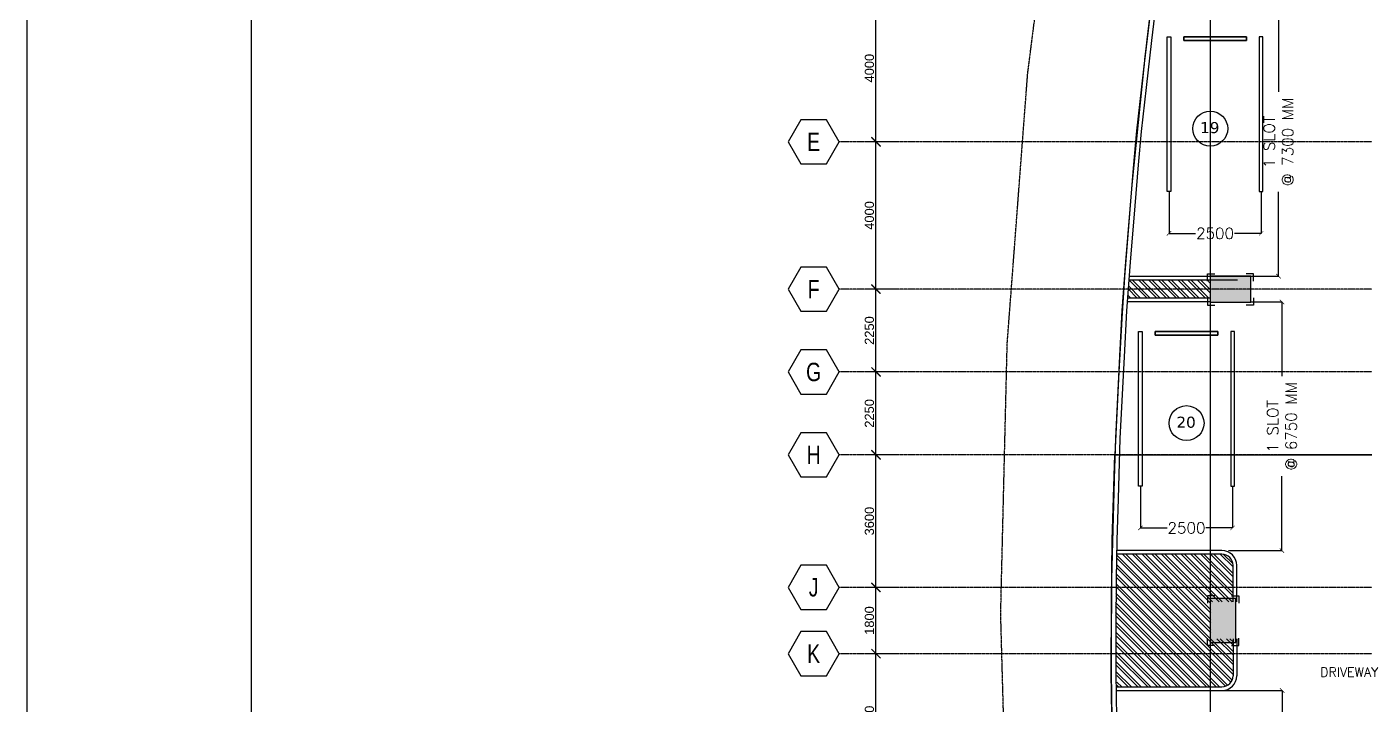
# Model space of a CAD drawing. Header units: inches. Extents: x -189245 to 740841, y -215444 to 469401.
# Drawn here: x 286230 to 322553, y 146063 to 164489 of the extents above; entities that cross this region are included whole.
import ezdxf
from ezdxf.enums import TextEntityAlignment as Align

# ---------------------------------------------------------------- set-up
doc = ezdxf.new("R2010")
doc.units = ezdxf.units.IN
doc.header["$LTSCALE"] = 10
doc.header["$MEASUREMENT"] = 0
doc.linetypes.add('CENTER', pattern=[2, 1.25, -0.25, 0.25, -0.25])
doc.linetypes.add('GRID NORMAL$0$GRID BASEMENT$0$GRID GROUND$0$GRID$0$$0$PHANTOM', pattern=[2.5, 1.25, -0.25, 0.25, -0.25, 0.25, -0.25])
for name, color, linetype in [('3', 252, 'Continuous'), ('A - Wheel Stop', 2, 'Continuous'), ('a-area', 40, 'Continuous'), ('a-dim', 8, 'Continuous'), ('A-DOOR', 1, 'Continuous'), ('A-GRID', 8, 'Continuous'), ('A-HATCH-CMU', 8, 'Continuous'), ('A-PARKING EQUIPMENTS', 2, 'Continuous'), ('A-ROAD', 252, 'Continuous'), ('A-SHEARWALL', 6, 'Continuous'), ('A-TEXT', 3, 'Continuous'), ('COLUMN', 6, 'Continuous'), ('GRID', 8, 'CENTER'), ('TEXT', 3, 'Continuous')]:
    doc.layers.add(name, color=color, linetype=linetype)
doc.layers.add('DEFPOINT', color=7, linetype='Continuous', plot=False)
doc.styles.add('GRID NORMAL$0$GRID BASEMENT$0$GRID GROUND$0$GRID$0$Standard', font='ARIAL.TTF')
doc.styles.add('PRSP_Simplex', font='simplex.shx')
doc.styles.add('ROMANS 300', font='romans.shx', dxfattribs={"height": 300})
doc.styles.add('VERDANA', font='verdana.TTF')
doc.dimstyles.new('GRID NORMAL$0$GRID BASEMENT$0$GRID GROUND$0$GRID$0$Standard', dxfattribs={"dimtxt": 250, "dimasz": 0.18, "dimexe": 0.18, "dimexo": 0.0625, "dimgap": 50, "dimtad": 1, "dimdec": 0, "dimzin": 0, "dimdsep": 46, "dimtxsty": 'GRID NORMAL$0$GRID BASEMENT$0$GRID GROUND$0$GRID$0$Standard', "dimcen": 0.09, "dimadec": 0, "dimazin": 0, "dimtfac": 1, "dimtdec": 0, "dimtofl": 0, "dimtmove": 0, "dimatfit": 3, "dimfxl": 1, "dimtolj": 1, "dimtzin": 0, "dimarcsym": 0})
doc.dimstyles.get("Standard").update_dxf_attribs({"dimtxt": 0.18, "dimasz": 0.18, "dimexe": 0.18, "dimexo": 0.0625, "dimgap": 0.09, "dimtad": 0, "dimtih": 1, "dimtoh": 1, "dimdec": 4, "dimzin": 0, "dimdsep": 46, "dimtxsty": 'Standard', "dimcen": 0.09, "dimadec": 0, "dimazin": 0, "dimtfac": 1, "dimtdec": 4, "dimtofl": 0, "dimtmove": 0, "dimatfit": 3, "dimfxl": 1, "dimtolj": 1, "dimtzin": 0, "dimarcsym": 0})
pattern_1 = [(135, (-227723.6, 443538.38), (-132.58252, -132.58252), []), (135, (-227723.6, 443626.77), (-132.58252, -132.58252), [])]

# ---------------------------------------------------------------- blocks, each defined once
blk = doc.blocks.new('GRID NORMAL$0$GRID BASEMENT$0$GRID GROUND$0$GRID$0$$0$GRID-H')
at = {"color": 3}
blk.add_lwpolyline([(-10.39, 6), (-13.86, 0), (-10.39, -6), (-3.46, -6), (0, 0), (-3.46, 6)], close=True, dxfattribs=at)
at = {"color": 6, "style": 'GRID NORMAL$0$GRID BASEMENT$0$GRID GROUND$0$GRID$0$Standard', "width": 0.75}
blk.add_attdef('H', text='', height=5, dxfattribs=at).set_placement((-6.93, 0), align=Align.MIDDLE)
blk = doc.blocks.new('GRID NORMAL$0$GRID BASEMENT$0$GRID GROUND$0$GRID$0$_ARCHTICK')
at = {"color": 0, "linetype": 'ByBlock', "ltscale": 20, "const_width": 0.15}
blk.add_lwpolyline([(-0.5, -0.5), (0.5, 0.5)], dxfattribs=at)
blk = doc.blocks.new('*D837')
at = {"layer": 'a-dim', "color": 0, "lineweight": -2, "ltscale": 500}
for p, q in [((309776, 165364), (309076, 165364)), ((309276, 161164), (309276, 165564)), ((309776, 161364), (309076, 161364))]:
    blk.add_line(p, q, dxfattribs=at)
at = {"layer": 'Defpoints', "color": 0, "ltscale": 500}
for p in [(309276, 165364), (309776, 165364), (309776, 161364)]:
    blk.add_point(p, dxfattribs=at)
at = {"layer": 'a-dim', "color": 0, "lineweight": -2, "ltscale": 500, "xscale": 250, "yscale": 250, "zscale": 250}
for p, rotation in [((309276, 165364), 90), ((309276, 161364), 270)]:
    blk.add_blockref('GRID NORMAL$0$GRID BASEMENT$0$GRID GROUND$0$GRID$0$_ARCHTICK', p, dxfattribs=dict(at, rotation=rotation))
at = {"layer": 'a-dim', "color": 3, "ltscale": 500, "insert": (309098, 163364), "char_height": 250, "attachment_point": 5, "rotation": 90, "style": 'GRID NORMAL$0$GRID BASEMENT$0$GRID GROUND$0$GRID$0$Standard'}
blk.add_mtext('\\A1;4000', dxfattribs=at)
blk = doc.blocks.new('*D838')
at = {"layer": 'a-dim', "color": 0, "lineweight": -2, "ltscale": 500}
for p, q in [((309776, 161364), (309076, 161364)), ((309276, 157164), (309276, 161564)), ((309776, 157364), (309076, 157364))]:
    blk.add_line(p, q, dxfattribs=at)
at = {"layer": 'Defpoints', "color": 0, "ltscale": 500}
for p in [(309276, 161364), (309776, 161364), (309776, 157364)]:
    blk.add_point(p, dxfattribs=at)
at = {"layer": 'a-dim', "color": 0, "lineweight": -2, "ltscale": 500, "xscale": 250, "yscale": 250, "zscale": 250}
for p, rotation in [((309276, 161364), 90), ((309276, 157364), 270)]:
    blk.add_blockref('GRID NORMAL$0$GRID BASEMENT$0$GRID GROUND$0$GRID$0$_ARCHTICK', p, dxfattribs=dict(at, rotation=rotation))
at = {"layer": 'a-dim', "color": 3, "ltscale": 500, "insert": (309098, 159364), "char_height": 250, "attachment_point": 5, "rotation": 90, "style": 'GRID NORMAL$0$GRID BASEMENT$0$GRID GROUND$0$GRID$0$Standard'}
blk.add_mtext('\\A1;4000', dxfattribs=at)
blk = doc.blocks.new('*D839')
at = {"layer": 'a-dim', "color": 0, "lineweight": -2, "ltscale": 500}
for p, q in [((309776, 157364), (309076, 157364)), ((309276, 154914), (309276, 157564)), ((309776, 155114), (309076, 155114))]:
    blk.add_line(p, q, dxfattribs=at)
at = {"layer": 'Defpoints', "color": 0, "ltscale": 500}
for p in [(309276, 157364), (309776, 157364), (309776, 155114)]:
    blk.add_point(p, dxfattribs=at)
at = {"layer": 'a-dim', "color": 0, "lineweight": -2, "ltscale": 500, "xscale": 250, "yscale": 250, "zscale": 250}
for p, rotation in [((309276, 157364), 90), ((309276, 155114), 270)]:
    blk.add_blockref('GRID NORMAL$0$GRID BASEMENT$0$GRID GROUND$0$GRID$0$_ARCHTICK', p, dxfattribs=dict(at, rotation=rotation))
at = {"layer": 'a-dim', "color": 3, "ltscale": 500, "insert": (309098, 156239), "char_height": 250, "attachment_point": 5, "rotation": 90, "style": 'GRID NORMAL$0$GRID BASEMENT$0$GRID GROUND$0$GRID$0$Standard'}
blk.add_mtext('\\A1;2250', dxfattribs=at)
blk = doc.blocks.new('*D840')
at = {"layer": 'a-dim', "color": 0, "lineweight": -2, "ltscale": 500}
for p, q in [((309776, 155114), (309076, 155114)), ((309276, 152664), (309276, 155314)), ((309776, 152864), (309076, 152864))]:
    blk.add_line(p, q, dxfattribs=at)
at = {"layer": 'Defpoints', "color": 0, "ltscale": 500}
for p in [(309276, 155114), (309776, 155114), (309776, 152864)]:
    blk.add_point(p, dxfattribs=at)
at = {"layer": 'a-dim', "color": 0, "lineweight": -2, "ltscale": 500, "xscale": 250, "yscale": 250, "zscale": 250}
for p, rotation in [((309276, 155114), 90), ((309276, 152864), 270)]:
    blk.add_blockref('GRID NORMAL$0$GRID BASEMENT$0$GRID GROUND$0$GRID$0$_ARCHTICK', p, dxfattribs=dict(at, rotation=rotation))
at = {"layer": 'a-dim', "color": 3, "ltscale": 500, "insert": (309098, 153989), "char_height": 250, "attachment_point": 5, "rotation": 90, "style": 'GRID NORMAL$0$GRID BASEMENT$0$GRID GROUND$0$GRID$0$Standard'}
blk.add_mtext('\\A1;2250', dxfattribs=at)
blk = doc.blocks.new('*D841')
at = {"layer": 'a-dim', "color": 0, "lineweight": -2, "ltscale": 500}
for p, q in [((309276, 147264), (309276, 149464)), ((309776, 149264), (309076, 149264)), ((309776, 147464), (309076, 147464))]:
    blk.add_line(p, q, dxfattribs=at)
at = {"layer": 'Defpoints', "color": 0, "ltscale": 500}
for p in [(309276, 149264), (309776, 149264), (309776, 147464)]:
    blk.add_point(p, dxfattribs=at)
at = {"layer": 'a-dim', "color": 0, "lineweight": -2, "ltscale": 500, "xscale": 250, "yscale": 250, "zscale": 250}
for p, rotation in [((309276, 149264), 90), ((309276, 147464), 270)]:
    blk.add_blockref('GRID NORMAL$0$GRID BASEMENT$0$GRID GROUND$0$GRID$0$_ARCHTICK', p, dxfattribs=dict(at, rotation=rotation))
at = {"layer": 'a-dim', "color": 3, "ltscale": 500, "insert": (309098, 148364), "char_height": 250, "attachment_point": 5, "rotation": 90, "style": 'GRID NORMAL$0$GRID BASEMENT$0$GRID GROUND$0$GRID$0$Standard'}
blk.add_mtext('\\A1;1800', dxfattribs=at)
blk = doc.blocks.new('*D845')
at = {"layer": 'a-dim', "color": 0, "lineweight": -2, "ltscale": 500}
for p, q in [((309276, 143664), (309276, 147664)), ((309776, 147464), (309076, 147464)), ((309776, 143864), (309076, 143864))]:
    blk.add_line(p, q, dxfattribs=at)
at = {"layer": 'Defpoints', "color": 0, "ltscale": 500}
for p in [(309276, 147464), (309776, 147464), (309776, 143864)]:
    blk.add_point(p, dxfattribs=at)
at = {"layer": 'a-dim', "color": 0, "lineweight": -2, "ltscale": 500, "xscale": 250, "yscale": 250, "zscale": 250}
for p, rotation in [((309276, 147464), 90), ((309276, 143864), 270)]:
    blk.add_blockref('GRID NORMAL$0$GRID BASEMENT$0$GRID GROUND$0$GRID$0$_ARCHTICK', p, dxfattribs=dict(at, rotation=rotation))
at = {"layer": 'a-dim', "color": 3, "ltscale": 500, "insert": (309098, 145664), "char_height": 250, "attachment_point": 5, "rotation": 90, "style": 'GRID NORMAL$0$GRID BASEMENT$0$GRID GROUND$0$GRID$0$Standard'}
blk.add_mtext('\\A1;3600', dxfattribs=at)
blk = doc.blocks.new('*D846')
at = {"layer": 'a-dim', "color": 0, "lineweight": -2, "ltscale": 500}
for p, q in [((309276, 149064), (309276, 153064)), ((309776, 152864), (309076, 152864)), ((309776, 149264), (309076, 149264))]:
    blk.add_line(p, q, dxfattribs=at)
at = {"layer": 'Defpoints', "color": 0, "ltscale": 500}
for p in [(309276, 152864), (309776, 152864), (309776, 149264)]:
    blk.add_point(p, dxfattribs=at)
at = {"layer": 'a-dim', "color": 0, "lineweight": -2, "ltscale": 500, "xscale": 250, "yscale": 250, "zscale": 250}
for p, rotation in [((309276, 152864), 90), ((309276, 149264), 270)]:
    blk.add_blockref('GRID NORMAL$0$GRID BASEMENT$0$GRID GROUND$0$GRID$0$_ARCHTICK', p, dxfattribs=dict(at, rotation=rotation))
at = {"layer": 'a-dim', "color": 3, "ltscale": 500, "insert": (309098, 151064), "char_height": 250, "attachment_point": 5, "rotation": 90, "style": 'GRID NORMAL$0$GRID BASEMENT$0$GRID GROUND$0$GRID$0$Standard'}
blk.add_mtext('\\A1;3600', dxfattribs=at)
blk = doc.blocks.new('_ARCHTICK')
at = {"color": 0, "linetype": 'ByBlock', "ltscale": 20, "const_width": 0.15}
blk.add_lwpolyline([(-0.5, -0.5), (0.5, 0.5)], dxfattribs=at)
blk = doc.blocks.new('*D810')
at = {"layer": 'a-dim', "color": 1, "lineweight": -2}
for p, q in [((319448, 157014), (320293, 157014)), ((320293, 157014), (320293, 154996)), ((320293, 150263), (320293, 152281)), ((318841, 150263), (320293, 150263))]:
    blk.add_line(p, q, dxfattribs=at)
at = {"layer": 'Defpoints', "color": 0}
for p in [(319448, 157014), (318841, 150263), (320293, 150263)]:
    blk.add_point(p, dxfattribs=at)
at = {"layer": 'a-dim', "color": 1, "lineweight": -2, "xscale": 120, "yscale": 120, "zscale": 120}
for p, rotation in [((320293, 157014), 90), ((320293, 150263), 270)]:
    blk.add_blockref('_ARCHTICK', p, dxfattribs=dict(at, rotation=rotation))
at = {"layer": 'a-dim', "color": 3, "insert": (320293, 153639), "char_height": 300, "attachment_point": 5, "rotation": 90, "style": 'ROMANS 300'}
blk.add_mtext('\\A1;1 SLOT\\P@ 6750 MM', dxfattribs=at)
blk = doc.blocks.new('*D811')
at = {"layer": 'a-dim', "color": 1, "lineweight": -2}
for p, q in [((318646, 146463), (320299, 146463)), ((320299, 146463), (320299, 144446)), ((320299, 139713), (320299, 141731)), ((319023, 139713), (320299, 139713))]:
    blk.add_line(p, q, dxfattribs=at)
at = {"layer": 'Defpoints', "color": 0}
for p in [(318646, 146463), (319023, 139713), (320299, 139713)]:
    blk.add_point(p, dxfattribs=at)
at = {"layer": 'a-dim', "color": 1, "lineweight": -2, "xscale": 120, "yscale": 120, "zscale": 120}
for p, rotation in [((320299, 146463), 90), ((320299, 139713), 270)]:
    blk.add_blockref('_ARCHTICK', p, dxfattribs=dict(at, rotation=rotation))
at = {"layer": 'a-dim', "color": 3, "insert": (320299, 143088), "char_height": 300, "attachment_point": 5, "rotation": 90, "style": 'ROMANS 300'}
blk.add_mtext('\\A1;1 SLOT\\P@ 6750 MM', dxfattribs=at)
blk = doc.blocks.new('*D818')
at = {"layer": 'a-dim', "color": 1, "lineweight": -2}
for p, q in [((319346, 165013), (320200, 165013)), ((320199, 165013), (320199, 162720)), ((320199, 157713), (320199, 160006)), ((319065, 157713), (320200, 157713))]:
    blk.add_line(p, q, dxfattribs=at)
at = {"layer": 'Defpoints', "color": 0}
for p in [(319346, 165013), (319065, 157713), (320199, 157713)]:
    blk.add_point(p, dxfattribs=at)
at = {"layer": 'a-dim', "color": 1, "lineweight": -2, "xscale": 120, "yscale": 120, "zscale": 120}
for p, rotation in [((320199, 165013), 90), ((320199, 157713), 270)]:
    blk.add_blockref('_ARCHTICK', p, dxfattribs=dict(at, rotation=rotation))
at = {"layer": 'a-dim', "color": 3, "insert": (320199, 161363), "char_height": 300, "attachment_point": 5, "rotation": 90, "style": 'ROMANS 300'}
blk.add_mtext('\\A1;1 SLOT\\P@ 7300 MM', dxfattribs=at)
blk = doc.blocks.new('A$C41FE2FF3')
at = {"layer": 'A-PARKING EQUIPMENTS'}
for points in [[(75, -125), (75, 75), (-125, 75)], [(75, -575), (75, -775), (-125, -775)]]:
    blk.add_lwpolyline(points, dxfattribs=at)
blk = doc.blocks.new('A$C75752520')
at = {"layer": 'a-area', "ltscale": 100}
for points in [[(-46375, -17113), (-47475, -17113), (-47475, -17813), (-46375, -17813)], [(-47475, -25863), (-47475, -27063), (-46775, -27063), (-46775, -25863)]]:
    blk.add_hatch(color=254, dxfattribs=at).paths.add_polyline_path(points)
at = {"layer": 'COLUMN', "ltscale": 100}
for points in [[(-46375, -17113), (-47475, -17113), (-47475, -17813), (-46375, -17813)], [(-47475, -25863), (-47475, -27063), (-46775, -27063), (-46775, -25863)]]:
    blk.add_lwpolyline(points, close=True, dxfattribs=at)
blk = doc.blocks.new('1')
at = {"layer": 'A-DOOR'}
blk.add_circle((0, 0), 475, dxfattribs=at)
at = {"layer": 'TEXT', "style": 'VERDANA'}
blk.add_attdef('15B', (-404, -124), '', height=300, dxfattribs=at)
blk = doc.blocks.new('*D923')
at = {"layer": 'a-dim', "color": 1, "lineweight": -2}
for p, q in [((317229, 160013), (317229, 158877)), ((319728, 160013), (319728, 158877)), ((317229, 158878), (317950, 158878)), ((319728, 158878), (319007, 158878))]:
    blk.add_line(p, q, dxfattribs=at)
at = {"layer": 'Defpoints', "color": 0}
for p in [(317229, 160013), (319728, 160013), (319728, 158878)]:
    blk.add_point(p, dxfattribs=at)
at = {"layer": 'a-dim', "color": 1, "lineweight": -2, "xscale": 120, "yscale": 120, "zscale": 120, "rotation": 180}
blk.add_blockref('_ARCHTICK', (317229, 158878), dxfattribs=at)
at = {"layer": 'a-dim', "color": 1, "lineweight": -2, "xscale": 120, "yscale": 120, "zscale": 120}
blk.add_blockref('_ARCHTICK', (319728, 158878), dxfattribs=at)
at = {"layer": 'a-dim', "color": 3, "insert": (318478, 158878), "char_height": 300, "attachment_point": 5, "style": 'ROMANS 300'}
blk.add_mtext('\\A1;2500', dxfattribs=at)
blk = doc.blocks.new('*D831')
at = {"layer": 'a-dim', "color": 1, "lineweight": -2}
for p, q in [((316453, 152013), (316453, 150877)), ((318952, 152013), (318952, 150877)), ((316453, 150878), (317174, 150878)), ((318952, 150878), (318231, 150878))]:
    blk.add_line(p, q, dxfattribs=at)
at = {"layer": 'Defpoints', "color": 0}
for p in [(316453, 152013), (318952, 152013), (318952, 150878)]:
    blk.add_point(p, dxfattribs=at)
at = {"layer": 'a-dim', "color": 1, "lineweight": -2, "xscale": 120, "yscale": 120, "zscale": 120, "rotation": 180}
blk.add_blockref('_ARCHTICK', (316453, 150878), dxfattribs=at)
at = {"layer": 'a-dim', "color": 1, "lineweight": -2, "xscale": 120, "yscale": 120, "zscale": 120}
blk.add_blockref('_ARCHTICK', (318952, 150878), dxfattribs=at)
at = {"layer": 'a-dim', "color": 3, "insert": (317702, 150878), "char_height": 300, "attachment_point": 5, "style": 'ROMANS 300'}
blk.add_mtext('\\A1;2500', dxfattribs=at)

msp = doc.modelspace()

# ---------------------------------------------------------------- hatches: boundary and pattern name
at = {"layer": 'A-HATCH-CMU'}
h = msp.add_hatch(dxfattribs=at)
h.set_pattern_fill('ANSI32', color=8, scale=500, angle=90, style=0)
h.set_pattern_definition(pattern_1)
h.paths.add_polyline_path([(345717.58359, 134620.74116), (345717.58359, 134613.2092), (345939.66298, 134613.2092), (345939.66298, 134620.40562), (346339.66298, 134620.40562), (346339.66298, 134613.2092), (346520.70813, 134613.2092, 0.9873122101)])
h.paths.add_polyline_path([(346520.70859, 134613.06593, 0.0000891838), (346520.70813, 134613.2092), (346339.66298, 134613.2092), (346339.66298, 134220.40562), (345939.66298, 134220.40562), (345939.66298, 134613.2092), (345717.58359, 134613.2092), (345717.58359, 132717.5842), (346520.70859, 132878.2092)])
h.paths.add_polyline_path([(346520.70859, 132878.2092), (345717.58359, 132717.5842), (345717.58359, 131508.8342), (346520.70859, 131348.2092)])
h.paths.add_polyline_path([(346520.70859, 131348.2092), (345717.58359, 131508.8342), (345717.58359, 129613.2092), (345939.66298, 129613.2092), (345939.66298, 129870.40562), (346339.66298, 129870.40562), (346339.66298, 129613.2092), (346520.70859, 129613.2092)])
h.paths.add_polyline_path([(342207.27888, 147474.12589), (343737.04079, 147474.12589), (343737.04079, 147099.12589), (342207.27888, 147099.12589)], flags=9)
h.paths.add_polyline_path([(342215.74386, 147095.01176), (343888.36291, 147095.01176), (343888.36291, 146720.01176), (342215.74386, 146720.01176)], flags=9)
h.paths.add_polyline_path([(348257.07452, 147474.12589), (349786.83643, 147474.12589), (349786.83643, 147099.12589), (348257.07452, 147099.12589)], flags=9)
h.paths.add_polyline_path([(348265.53951, 147095.01176), (349938.15855, 147095.01176), (349938.15855, 146720.01176), (348265.53951, 146720.01176)], flags=9)
h.paths.add_polyline_path([(350155.37541, 148025.7092), (350685.13732, 148025.7092), (350685.13732, 148400.7092), (350155.37541, 148400.7092)], flags=9)
h.paths.add_polyline_path([(347610.91908, 143025.7092), (348128.77622, 143025.7092), (348128.77622, 143400.7092), (347610.91908, 143400.7092)], flags=9)
h.paths.add_polyline_path([(341498.7167, 143025.7092), (342028.4786, 143025.7092), (342028.4786, 143400.7092), (341498.7167, 143400.7092)], flags=9)
h.paths.add_polyline_path([(350099.01431, 143025.7092), (350640.68098, 143025.7092), (350640.68098, 143400.7092), (350099.01431, 143400.7092)], flags=9)
h.paths.add_polyline_path([(344098.7167, 143025.7092), (344628.4786, 143025.7092), (344628.4786, 143400.7092), (344098.7167, 143400.7092)], flags=9)
h.paths.add_polyline_path([(347605.17105, 148025.7092), (348134.93296, 148025.7092), (348134.93296, 148400.7092), (347605.17105, 148400.7092)], flags=9)
h.paths.add_polyline_path([(344105.17105, 148025.7092), (344634.93296, 148025.7092), (344634.93296, 148400.7092), (344105.17105, 148400.7092)], flags=9)
h.paths.add_polyline_path([(341611.12343, 148025.7092), (342128.98058, 148025.7092), (342128.98058, 148400.7092), (341611.12343, 148400.7092)], flags=9)
h.paths.add_polyline_path([(330846.31355, 147910.02966), (331251.07546, 147910.02966), (331251.07546, 148210.02966), (330846.31355, 148210.02966)], flags=9)
h.paths.add_polyline_path([(324412.6482, 126381.90123), (324817.41011, 126381.90123), (324817.41011, 126681.90123), (324412.6482, 126681.90123)], flags=9)
h.paths.add_polyline_path([(324220.11687, 125056.41996), (324843.92639, 125056.41996), (324843.92639, 125356.41996), (324220.11687, 125356.41996)], flags=9)
h.paths.add_polyline_path([(332589.21314, 144345.5575), (334118.97505, 144345.5575), (334118.97505, 144720.5575), (332589.21314, 144720.5575)], flags=9)
h.paths.add_polyline_path([(332457.7503, 151479.90355), (334130.36934, 151479.90355), (334130.36934, 151854.90355), (332457.7503, 151854.90355)], flags=9)
h.paths.add_polyline_path([(357030.26112, 149666.69551), (357435.02302, 149666.69551), (357435.02302, 149966.69551), (357030.26112, 149966.69551)], flags=9)
h.paths.add_polyline_path([(360828.82598, 146439.30174), (362930.01646, 146439.30174), (362930.01646, 146814.30174), (360828.82598, 146814.30174)], flags=9)
h.paths.add_polyline_path([(324388.52953, 171444.22882), (325012.33906, 171444.22882), (325012.33906, 171744.22882), (324388.52953, 171744.22882)], flags=9)
h.paths.add_polyline_path([(324622.19479, 170118.74755), (325026.95669, 170118.74755), (325026.95669, 170418.74755), (324622.19479, 170418.74755)], flags=9)
h.paths.add_polyline_path([(360546.14248, 152436.41408), (362659.23771, 152436.41408), (362659.23771, 152811.41408), (360546.14248, 152811.41408)], flags=9)
h.paths.add_polyline_path([(326648.39581, 148826.51025), (329166.25296, 148826.51025), (329166.25296, 149201.51025), (326648.39581, 149201.51025)], flags=9)
h.paths.add_polyline_path([(333586.33688, 153825.7092), (334104.19402, 153825.7092), (334104.19402, 154200.7092), (333586.33688, 154200.7092)], flags=9)
h.paths.add_polyline_path([(350478.72354, 153025.7092), (351008.48545, 153025.7092), (351008.48545, 153400.7092), (350478.72354, 153400.7092)], flags=9)
h.paths.add_polyline_path([(352978.72354, 153025.7092), (353508.48545, 153025.7092), (353508.48545, 153400.7092), (352978.72354, 153400.7092)], flags=9)
h.paths.add_polyline_path([(344610.91908, 153025.7092), (345128.77622, 153025.7092), (345128.77622, 153400.7092), (344610.91908, 153400.7092)], flags=9)
h.paths.add_polyline_path([(347104.9667, 153025.7092), (347634.7286, 153025.7092), (347634.7286, 153400.7092), (347104.9667, 153400.7092)], flags=9)
h.paths.add_polyline_path([(338604.9667, 153025.7092), (339134.7286, 153025.7092), (339134.7286, 153400.7092), (338604.9667, 153400.7092)], flags=9)
h.paths.add_polyline_path([(341158.53812, 153025.7092), (341581.15717, 153025.7092), (341581.15717, 153400.7092), (341158.53812, 153400.7092)], flags=9)
h.paths.add_polyline_path([(353411.2167, 148825.7092), (353940.9786, 148825.7092), (353940.9786, 149200.7092), (353411.2167, 149200.7092)], flags=9)
h.paths.add_polyline_path([(347617.16908, 148825.7092), (348135.02622, 148825.7092), (348135.02622, 149200.7092), (347617.16908, 149200.7092)], flags=9)
h.paths.add_polyline_path([(350111.2167, 148825.7092), (350640.9786, 148825.7092), (350640.9786, 149200.7092), (350111.2167, 149200.7092)], flags=9)
h.paths.add_polyline_path([(341599.01431, 148825.7092), (342140.68098, 148825.7092), (342140.68098, 149200.7092), (341599.01431, 149200.7092)], flags=9)
h.paths.add_polyline_path([(344104.9667, 148825.7092), (344634.7286, 148825.7092), (344634.7286, 149200.7092), (344104.9667, 149200.7092)], flags=9)
h.paths.add_polyline_path([(335617.4667, 148825.7092), (336147.2286, 148825.7092), (336147.2286, 149200.7092), (335617.4667, 149200.7092)], flags=9)
h.paths.add_polyline_path([(338117.4667, 148825.7092), (338647.2286, 148825.7092), (338647.2286, 149200.7092), (338117.4667, 149200.7092)], flags=9)
h.paths.add_polyline_path([(353417.16908, 143825.7092), (353935.02622, 143825.7092), (353935.02622, 144200.7092), (353417.16908, 144200.7092)], flags=9)
h.paths.add_polyline_path([(347605.26431, 143825.7092), (348146.93098, 143825.7092), (348146.93098, 144200.7092), (347605.26431, 144200.7092)], flags=9)
h.paths.add_polyline_path([(350111.2167, 143825.7092), (350640.9786, 143825.7092), (350640.9786, 144200.7092), (350111.2167, 144200.7092)], flags=9)
h.paths.add_polyline_path([(341604.9667, 143825.7092), (342134.7286, 143825.7092), (342134.7286, 144200.7092), (341604.9667, 144200.7092)], flags=9)
h.paths.add_polyline_path([(344104.9667, 143825.7092), (344634.7286, 143825.7092), (344634.7286, 144200.7092), (344104.9667, 144200.7092)], flags=9)
h.paths.add_polyline_path([(335617.4667, 143825.7092), (336147.2286, 143825.7092), (336147.2286, 144200.7092), (335617.4667, 144200.7092)], flags=9)
h.paths.add_polyline_path([(338123.41908, 143825.7092), (338641.27622, 143825.7092), (338641.27622, 144200.7092), (338123.41908, 144200.7092)], flags=9)
h.paths.add_polyline_path([(332060.64842, 131534.28704), (332590.41032, 131534.28704), (332590.41032, 131909.28704), (332060.64842, 131909.28704)], flags=9)
h.paths.add_polyline_path([(353492.76431, 131525.7092), (354034.43098, 131525.7092), (354034.43098, 131900.7092), (353492.76431, 131900.7092)], flags=9)
h.paths.add_polyline_path([(335617.4667, 131534.28704), (336147.2286, 131534.28704), (336147.2286, 131909.28704), (335617.4667, 131909.28704)], flags=9)
h.paths.add_polyline_path([(327472.9361, 128653.91702), (328014.60276, 128653.91702), (328014.60276, 129028.91702), (327472.9361, 129028.91702)], flags=9)
h.paths.add_polyline_path([(327426.078, 133699.01242), (327955.8399, 133699.01242), (327955.8399, 134074.01242), (327426.078, 134074.01242)], flags=9)
h.paths.add_polyline_path([(327484.97307, 131153.91702), (328002.83021, 131153.91702), (328002.83021, 131528.91702), (327484.97307, 131528.91702)], flags=9)
h.paths.add_polyline_path([(321084.98158, 124222.44817), (321614.74348, 124222.44817), (321614.74348, 124597.44817), (321084.98158, 124597.44817)], flags=9)
h.paths.add_polyline_path([(318086.85311, 135125.49659), (318616.61501, 135125.49659), (318616.61501, 135500.49659), (318086.85311, 135500.49659)], flags=9)
h.paths.add_polyline_path([(317385.75223, 142575.49659), (317915.51413, 142575.49659), (317915.51413, 142950.49659), (317385.75223, 142950.49659)], flags=9)
h.paths.add_polyline_path([(317454.21941, 153125.49659), (317972.07655, 153125.49659), (317972.07655, 153500.49659), (317454.21941, 153500.49659)], flags=9)
h.paths.add_polyline_path([(318218.29725, 161125.49659), (318759.96391, 161125.49659), (318759.96391, 161500.49659), (318218.29725, 161500.49659)], flags=9)
h.paths.add_polyline_path([(321017.4667, 172161.80789), (321547.2286, 172161.80789), (321547.2286, 172536.80789), (321017.4667, 172536.80789)], flags=9)
h.paths.add_polyline_path([(327424.28526, 167599.55986), (327954.04716, 167599.55986), (327954.04716, 167974.55986), (327424.28526, 167974.55986)], flags=9)
h.paths.add_polyline_path([(327501.03747, 165054.46446), (327983.18033, 165054.46446), (327983.18033, 165429.46446), (327501.03747, 165429.46446)], flags=9)
h.paths.add_polyline_path([(327506.85764, 162554.46447), (327977.09574, 162554.46447), (327977.09574, 162929.46447), (327506.85764, 162929.46447)], flags=9)
h.paths.add_polyline_path([(331772.82384, 164825.7092), (332266.87146, 164825.7092), (332266.87146, 165200.7092), (331772.82384, 165200.7092)], flags=9)
h.paths.add_polyline_path([(335078.77622, 164825.7092), (335560.91908, 164825.7092), (335560.91908, 165200.7092), (335078.77622, 165200.7092)], flags=9)
h.paths.add_polyline_path([(338628.77622, 164825.7092), (339110.91908, 164825.7092), (339110.91908, 165200.7092), (338628.77622, 165200.7092)], flags=9)
h.paths.add_polyline_path([(341224.01431, 164825.7092), (341515.68098, 164825.7092), (341515.68098, 165200.7092), (341224.01431, 165200.7092)], flags=9)
h.paths.add_polyline_path([(344723.7167, 164825.7092), (345003.4786, 164825.7092), (345003.4786, 165200.7092), (344723.7167, 165200.7092)], flags=9)
h.paths.add_polyline_path([(347211.81193, 164825.7092), (347515.38336, 164825.7092), (347515.38336, 165200.7092), (347211.81193, 165200.7092)], flags=9)
h.paths.add_polyline_path([(352099.21867, 163875.7092), (352390.88534, 163875.7092), (352390.88534, 164250.7092), (352099.21867, 164250.7092)], flags=9)
h.paths.add_polyline_path([(352152.7901, 163075.7092), (352337.31391, 163075.7092), (352337.31391, 163450.7092), (352152.7901, 163450.7092)], flags=9)
h.paths.add_polyline_path([(325265.7353, 162894.44685), (325265.7353, 168049.20875), (324694.30673, 168049.20875), (324694.30673, 162894.44685)], flags=9)
h.paths.add_polyline_path([(325265.7353, 129101.69386), (325265.7353, 134256.45576), (324694.30673, 134256.45576), (324694.30673, 129101.69386)], flags=9)
h.paths.add_polyline_path([(319525.77828, 151792.60136), (319525.77828, 156947.36326), (318954.34971, 156947.36326), (318954.34971, 151792.60136)], flags=9)
h.paths.add_polyline_path([(319525.77828, 140566.00856), (319525.77828, 145720.77047), (318954.34971, 145720.77047), (318954.34971, 140566.00856)], flags=9)
h.paths.add_polyline_path([(340586.41191, 162497.03079), (345741.17382, 162497.03079), (345741.17382, 163068.45936), (340586.41191, 163068.45936)], flags=9)
h.paths.add_polyline_path([(340586.41191, 155269.48252), (345741.17382, 155269.48252), (345741.17382, 155840.91109), (340586.41191, 155840.91109)], flags=9)
h.paths.add_polyline_path([(340586.41191, 141566.90415), (345741.17382, 141566.90415), (345741.17382, 142138.33272), (340586.41191, 142138.33272)], flags=9)
h.paths.add_polyline_path([(321071.03812, 171361.80789), (321493.65717, 171361.80789), (321493.65717, 171736.80789), (321071.03812, 171736.80789)], flags=9)
h.paths.add_polyline_path([(321127.28812, 125022.66076), (321549.90717, 125022.66076), (321549.90717, 125397.66076), (321127.28812, 125397.66076)], flags=9)
h.paths.add_polyline_path([(332066.6008, 132334.28704), (332584.45794, 132334.28704), (332584.45794, 132709.28704), (332066.6008, 132709.28704)], flags=9)
h.paths.add_polyline_path([(353498.7167, 132325.7092), (354028.4786, 132325.7092), (354028.4786, 132700.7092), (353498.7167, 132700.7092)], flags=9)
h.paths.add_polyline_path([(335671.03812, 132334.28704), (336093.65717, 132334.28704), (336093.65717, 132709.28704), (335671.03812, 132709.28704)], flags=9)
h.paths.add_polyline_path([(353411.2167, 143025.7092), (353940.9786, 143025.7092), (353940.9786, 143400.7092), (353411.2167, 143400.7092)], flags=9)
h.paths.add_polyline_path([(353411.2167, 148025.7092), (353940.9786, 148025.7092), (353940.9786, 148400.7092), (353411.2167, 148400.7092)], flags=9)
h.paths.add_polyline_path([(347611.2167, 143025.7092), (348140.9786, 143025.7092), (348140.9786, 143400.7092), (347611.2167, 143400.7092)], flags=9)
h.paths.add_polyline_path([(350117.16908, 143025.7092), (350635.02622, 143025.7092), (350635.02622, 143400.7092), (350117.16908, 143400.7092)], flags=9)
h.paths.add_polyline_path([(341658.53812, 143025.7092), (342081.15717, 143025.7092), (342081.15717, 143400.7092), (341658.53812, 143400.7092)], flags=9)
h.paths.add_polyline_path([(344104.9667, 143025.7092), (344634.7286, 143025.7092), (344634.7286, 143400.7092), (344104.9667, 143400.7092)], flags=9)
h.paths.add_polyline_path([(335623.41908, 143025.7092), (336141.27622, 143025.7092), (336141.27622, 143400.7092), (335623.41908, 143400.7092)], flags=9)
h.paths.add_polyline_path([(338117.4667, 143025.7092), (338647.2286, 143025.7092), (338647.2286, 143400.7092), (338117.4667, 143400.7092)], flags=9)
h.paths.add_polyline_path([(347611.2167, 148025.7092), (348140.9786, 148025.7092), (348140.9786, 148400.7092), (347611.2167, 148400.7092)], flags=9)
h.paths.add_polyline_path([(350164.78812, 148025.7092), (350587.40717, 148025.7092), (350587.40717, 148400.7092), (350164.78812, 148400.7092)], flags=9)
h.paths.add_polyline_path([(341604.9667, 148025.7092), (342134.7286, 148025.7092), (342134.7286, 148400.7092), (341604.9667, 148400.7092)], flags=9)
h.paths.add_polyline_path([(344110.91908, 148025.7092), (344628.77622, 148025.7092), (344628.77622, 148400.7092), (344110.91908, 148400.7092)], flags=9)
h.paths.add_polyline_path([(335671.03812, 148025.7092), (336093.65717, 148025.7092), (336093.65717, 148400.7092), (335671.03812, 148400.7092)], flags=9)
h.paths.add_polyline_path([(338117.4667, 148025.7092), (338647.2286, 148025.7092), (338647.2286, 148400.7092), (338117.4667, 148400.7092)], flags=9)
h.paths.add_polyline_path([(326678.88848, 128653.91702), (327208.65038, 128653.91702), (327208.65038, 129028.91702), (326678.88848, 129028.91702)], flags=9)
h.paths.add_polyline_path([(326626.078, 133699.01242), (327155.8399, 133699.01242), (327155.8399, 134074.01242), (326626.078, 134074.01242)], flags=9)
h.paths.add_polyline_path([(326679.02069, 131153.91702), (327208.78259, 131153.91702), (327208.78259, 131528.91702), (326679.02069, 131528.91702)], flags=9)
h.paths.add_polyline_path([(318081.64903, 135925.7092), (318599.50618, 135925.7092), (318599.50618, 136300.7092), (318081.64903, 136300.7092)], flags=9)
h.paths.add_polyline_path([(317374.59577, 143375.7092), (317904.35767, 143375.7092), (317904.35767, 143750.7092), (317374.59577, 143750.7092)], flags=9)
h.paths.add_polyline_path([(317437.11057, 153925.7092), (317966.87248, 153925.7092), (317966.87248, 154300.7092), (317437.11057, 154300.7092)], flags=9)
h.paths.add_polyline_path([(318213.09317, 161925.7092), (318742.85507, 161925.7092), (318742.85507, 162300.7092), (318213.09317, 162300.7092)], flags=9)
h.paths.add_polyline_path([(326700.90526, 162554.46447), (327183.04812, 162554.46447), (327183.04812, 162929.46447), (326700.90526, 162929.46447)], flags=9)
h.paths.add_polyline_path([(326654.04716, 167599.55986), (327124.28526, 167599.55986), (327124.28526, 167974.55986), (326654.04716, 167974.55986)], flags=9)
h.paths.add_polyline_path([(326701.03747, 165054.46446), (327183.18033, 165054.46446), (327183.18033, 165429.46446), (326701.03747, 165429.46446)], flags=9)
h.paths.add_polyline_path([(334380.3845, 153825.7092), (334910.1464, 153825.7092), (334910.1464, 154200.7092), (334380.3845, 154200.7092)], flags=9)
h.paths.add_polyline_path([(331778.77622, 164025.7092), (332260.91908, 164025.7092), (332260.91908, 164400.7092), (331778.77622, 164400.7092)], flags=9)
h.paths.add_polyline_path([(335132.34765, 164025.7092), (335507.34765, 164025.7092), (335507.34765, 164400.7092), (335132.34765, 164400.7092)], flags=9)
h.paths.add_polyline_path([(350484.67593, 153825.7092), (351002.53307, 153825.7092), (351002.53307, 154200.7092), (350484.67593, 154200.7092)], flags=9)
h.paths.add_polyline_path([(352972.77116, 153825.7092), (353514.43783, 153825.7092), (353514.43783, 154200.7092), (352972.77116, 154200.7092)], flags=9)
h.paths.add_polyline_path([(344604.9667, 153825.7092), (345134.7286, 153825.7092), (345134.7286, 154200.7092), (344604.9667, 154200.7092)], flags=9)
h.paths.add_polyline_path([(347104.9667, 153825.7092), (347634.7286, 153825.7092), (347634.7286, 154200.7092), (347104.9667, 154200.7092)], flags=9)
h.paths.add_polyline_path([(338599.01431, 153825.7092), (339140.68098, 153825.7092), (339140.68098, 154200.7092), (338599.01431, 154200.7092)], flags=9)
h.paths.add_polyline_path([(341104.9667, 153825.7092), (341634.7286, 153825.7092), (341634.7286, 154200.7092), (341104.9667, 154200.7092)], flags=9)
h.paths.add_polyline_path([(338729.9667, 164025.7092), (339009.7286, 164025.7092), (339009.7286, 164400.7092), (338729.9667, 164400.7092)], flags=9)
h.paths.add_polyline_path([(341224.01431, 164025.7092), (341515.68098, 164025.7092), (341515.68098, 164400.7092), (341224.01431, 164400.7092)], flags=9)
h.paths.add_polyline_path([(344717.76431, 164025.7092), (345009.43098, 164025.7092), (345009.43098, 164400.7092), (344717.76431, 164400.7092)], flags=9)
h.paths.add_polyline_path([(347217.76431, 164025.7092), (347509.43098, 164025.7092), (347509.43098, 164400.7092), (347217.76431, 164400.7092)], flags=9)
h.paths.add_polyline_path([(321074.95761, 148099.03034), (322997.57666, 148099.03034), (322997.57666, 148474.03034), (321074.95761, 148474.03034)], flags=9)
h.paths.add_polyline_path([(340579.83971, 159358.12659), (342502.45876, 159358.12659), (342502.45876, 159733.12659), (340579.83971, 159733.12659)], flags=9)
h.paths.add_polyline_path([(342578.53621, 152635.49724), (346739.2505, 152635.49724), (346739.2505, 153010.49724), (342578.53621, 153010.49724)], flags=9)
h.paths.add_polyline_path([(341877.46821, 137136.27838), (343800.08726, 137136.27838), (343800.08726, 137511.27838), (341877.46821, 137511.27838)], flags=9)
h.paths.add_polyline_path([(331503.88854, 145185.84089), (331503.88854, 146596.55518), (331128.88854, 146596.55518), (331128.88854, 145185.84089)], flags=9)
h.paths.add_polyline_path([(331462.68532, 150129.35497), (331462.68532, 151801.97402), (331087.68532, 151801.97402), (331087.68532, 150129.35497)], flags=9)
h.paths.add_polyline_path([(326496.92427, 145381.82942), (327026.68618, 145381.82942), (327026.68618, 145756.82942), (326496.92427, 145756.82942)], flags=9)
h.paths.add_polyline_path([(329040.24228, 145381.82942), (329570.00419, 145381.82942), (329570.00419, 145756.82942), (329040.24228, 145756.82942)], flags=9)
h.paths.add_polyline_path([(326496.92427, 150969.58898), (327026.68618, 150969.58898), (327026.68618, 151344.58898), (326496.92427, 151344.58898)], flags=9)
h.paths.add_polyline_path([(329058.09943, 150969.58898), (329552.14705, 150969.58898), (329552.14705, 151344.58898), (329058.09943, 151344.58898)], flags=9)
h.paths.add_polyline_path([(360328.68423, 150209.69649), (362858.44614, 150209.69649), (362858.44614, 150584.69649), (360328.68423, 150584.69649)], flags=9)
h.paths.add_polyline_path([(354320.89556, 138254.25113), (357291.13365, 138254.25113), (357291.13365, 137045.9178), (354320.89556, 137045.9178)], flags=9)
h = msp.add_hatch(dxfattribs=at)
h.set_pattern_fill('ANSI32', color=8, scale=500, angle=90, style=0)
h.set_pattern_definition([(135, (316100.88, 157120.7), (-132.583, -132.583), []), (135, (316100.88, 157209.08), (-132.583, -132.583), [])])
h.paths.add_polyline_path([(318345.69162, 157611.89509), (316135.7872, 157613.05537), (316118.12667, 157363.96732), (318345.69162, 157363.96732)])
h.paths.add_polyline_path([(318345.69162, 157363.96732), (316118.12667, 157363.96732), (316100.87856, 157120.69606), (318345.69162, 157120.69606)])
h = msp.add_hatch(dxfattribs=at)
h.set_pattern_fill('ANSI32', color=8, scale=500, angle=90, style=0)
h.set_pattern_definition(pattern_1)
h.paths.add_polyline_path([(315821.13941, 150163.2092), (315773.65559, 148700.1111), (315814.97816, 146563.2092), (318664.66298, 146563.2092, 0.4142135624), (318964.66298, 146863.2092), (318964.66298, 147870.40562), (318364.66298, 147870.40562), (318364.66298, 148870.40562), (318964.66298, 148870.40562), (318964.66298, 149863.2092, 0.4142135623), (318664.66298, 150163.2092)])

# ---------------------------------------------------------------- linework, layer by layer
at = {"layer": '3', "color": 3, "linetype": 'GRID NORMAL$0$GRID BASEMENT$0$GRID GROUND$0$GRID$0$$0$PHANTOM', "flags": 128}
msp.add_lwpolyline([(369428.02416, 161933.32487), (368964.04134, 153255.72036), (369345.70019, 141151.73604), (370320.91477, 133080.43772), (315657.13003, 119731.89704), (314399.99594, 126577.42214), (313444.92293, 133875.19136), (312864.55707, 141212.27358), (312660.97393, 148549.44973), (312837.15859, 155877.33203), (313391.74442, 163206.37934), (314319.39616, 170487.52364), (315553.17721, 177337.29621), (369446.97854, 161940.52128)], dxfattribs=at)
at = {"layer": 'A - Wheel Stop', "color": 1}
for points in [[(317278.83507, 164213.2092), (317278.83507, 160013.2092), (317178.83507, 160013.2092), (317178.83507, 164213.2092)], [(319677.83507, 164213.2092), (319677.83507, 160013.2092), (319777.83507, 160013.2092), (319777.83507, 164213.2092)], [(316502.85247, 156213.2092), (316502.85247, 152013.2092), (316402.85247, 152013.2092), (316402.85247, 156213.2092)], [(318902.85247, 156213.2092), (318902.85247, 152013.2092), (319002.85247, 152013.2092), (319002.85247, 156213.2092)]]:
    msp.add_lwpolyline(points, close=True, dxfattribs=at)
at = {"layer": 'A - Wheel Stop', "color": 2}
for points in [[(317628.83507, 164213.2092), (317628.83507, 164113.2092), (319328.83507, 164113.2092), (319328.83507, 164213.2092)], [(319328.83507, 164213.2092), (319328.83507, 164113.2092), (317628.83507, 164113.2092), (317628.83507, 164213.2092)], [(316852.85247, 156213.2092), (316852.85247, 156113.2092), (318552.85247, 156113.2092), (318552.85247, 156213.2092)], [(318552.85247, 156213.2092), (318552.85247, 156113.2092), (316852.85247, 156113.2092), (316852.85247, 156213.2092)]]:
    msp.add_lwpolyline(points, close=True, dxfattribs=at)
at = {"layer": 'A-GRID', "linetype": 'GRID NORMAL$0$GRID BASEMENT$0$GRID GROUND$0$GRID$0$$0$PHANTOM'}
for p, q in [((375291.4534, 161363.96732), (308276.01355, 161363.96732)), ((375291.4534, 157363.96732), (308276.04508, 157363.96732)), ((375291.4534, 155113.96732), (308276.04508, 155113.96732)), ((375291.4534, 152863.96732), (308276.04508, 152863.96732)), ((375291.4534, 149263.96732), (308276.01355, 149263.96732)), ((375291.4534, 147463.96732), (308276.01355, 147463.96732))]:
    msp.add_line(p, q, dxfattribs=at)
at = {"layer": 'A-HATCH-CMU', "color": 8}
for p, q in [((316142.87569, 157713.03291), (319064.66298, 157713.03291)), ((316135.7872, 157613.05537), (319089.3403, 157611.50464)), ((318364.66298, 157120.40562), (316100.85797, 157120.40562)), ((318364.66298, 157020.40562), (316103.45789, 157020.40562))]:
    msp.add_line(p, q, dxfattribs=at)
at = {"layer": 'A-PARKING EQUIPMENTS'}
for points in [[(318470.69162, 149038.49963), (318270.69162, 149038.49965), (318270.6916, 148838.49965)], [(318920.69162, 149038.49963), (319120.69162, 149038.49964), (319120.69164, 148838.49964)], [(318470.69162, 147688.49966), (318270.69162, 147688.49965), (318270.6916, 147888.49965)], [(318920.69162, 147688.49966), (319120.69162, 147688.49964), (319120.69164, 147888.49964)]]:
    msp.add_lwpolyline(points, dxfattribs=at)
at = {"layer": 'A-ROAD'}
for p, q in [((316186.96325, 157713.32335), (319064.646, 157713.32335)), ((316135.80779, 157613.34579), (319089.32333, 157611.79509)), ((318364.646, 157120.69606), (316100.87856, 157120.69606)), ((318364.646, 157020.69606), (316103.44092, 157020.69606)), ((318664.646, 150263.49964), (315824.36786, 150263.49964)), ((318664.646, 150163.49964), (315824.36786, 150163.49964)), ((318964.646, 148870.69606), (318964.646, 149863.49964)), ((319064.646, 148870.69606), (319064.646, 149863.49964)), ((318964.646, 147870.69606), (318964.646, 146863.49964)), ((319064.646, 147870.69606), (319064.646, 146863.49964)), ((315816.89495, 146563.49964), (318664.646, 146563.49964)), ((315816.89495, 146463.49964), (318664.646, 146463.49964))]:
    msp.add_line(p, q, dxfattribs=at)
at = {"layer": 'A-ROAD', "color": 2}
for points in [[(318345.94918, 174450.10207), (318342.66843, 171211.80517), (317637.14647, 171212.51994), (317139.74502, 168034.12836), (316979.80724, 166858.0892), (316753.13868, 165191.45698), (316626.37949, 164131.60158), (316484.55697, 162854.76922), (316349.33569, 161658.66128), (316267.22515, 160751.11277), (316173.75296, 159640.03839), (316045.50465, 158107.14374), (315951.69398, 156784.0171), (315885.39574, 155530.75371), (315772.78746, 153313.14223), (315719.28705, 151671.31708), (315682.78986, 150551.28808), (315665.69358, 149485.74709), (315661.55826, 148251.66324), (315659.45059, 146946.7088), (315676.12084, 145706.88311)], [(318470.82263, 174325.12591), (318467.54173, 171086.67859), (317744.08907, 171087.41153), (317263.43584, 168016.04095), (317103.66708, 166841.24464), (316877.13435, 165175.61111), (316750.55741, 164117.27952), (316608.77948, 162840.84856), (316473.70136, 161646.00704), (316391.75214, 160740.24149), (316298.31295, 159629.55944), (316170.13557, 158097.51235), (316076.46024, 156776.29461), (316010.22818, 155524.28243), (315897.68418, 153307.93665), (315844.22074, 151667.246), (315807.7572, 150548.24967), (315790.69022, 149484.53495), (315786.55792, 148251.35287), (315784.45195, 146947.44817), (315801.10502, 145708.89985)]]:
    msp.add_lwpolyline(points, dxfattribs=at)
at = {"layer": 'A-ROAD'}
for centre, radius, start, end in [((318664.646, 149863.49964), 400, 0, 89.99999998), ((318664.646, 149863.49964), 300, 0, 89.99999998), ((318664.646, 146863.49964), 400, 270, 0), ((318664.646, 146863.49964), 300, 270, 0)]:
    msp.add_arc(centre, radius, start, end, dxfattribs=at)
at = {"layer": 'COLUMN', "linetype": 'Continuous'}
msp.add_lwpolyline([(319045.69162, 148963.49964), (318345.69162, 148963.49964), (318345.69162, 147763.49964), (319045.69162, 147763.49964)], close=True, dxfattribs=at)
at = {"layer": 'DEFPOINT'}
for points in [[(323721.03564, 174826.49962), (318345.69162, 174826.96634), (318342.02907, 171211.80581), (317637.14647, 171212.51994), (317424.0271, 169850.68875), (317168.81219, 168219.8674), (316800.0457, 165536.35153), (316555.46823, 163493.1854), (316220.48906, 160195.57558), (316045.50465, 158107.14374), (315896.30138, 155736.90755), (315829.0916, 154421.94797), (315758.15068, 152863.96732), (334120.69162, 152863.96732)], [(316705.01446, 164789.08211), (316633.25377, 164189.0786), (316584.60151, 163755.47316), (316566.91612, 163596.25104), (316551.67472, 163459.03232), (316539.42997, 163348.79246), (316498.94502, 162984.30527), (316359.75387, 161750.81587), (316322.67323, 161363.96732), (316258.59689, 160648.5514), (316182.8199, 159747.81422), (316125.67557, 159065.39085), (315992.81288, 157363.96732), (315864.23171, 155113.96732), (315758.15068, 152863.96732), (315665.69358, 149485.74709), (315664.95041, 149263.96732), (315664.47114, 149120.94142), (315663.85956, 148938.43121), (315663.82671, 148928.62583), (315663.30332, 148772.43399), (315663.18014, 148735.67546), (315663.07501, 148704.3008), (315662.03895, 148395.11424), (315661.36146, 148129.81996), (315660.96667, 147885.38286), (315660.69874, 147719.49327), (315659.4671, 146945.48085), (315660.77064, 146848.53197), (315662.20716, 146741.69278), (315686.89504, 145134.5971)], [(323720.83374, 121901.43401), (318345.69162, 121900.03295), (318345.82262, 125119.02488), (317498.64724, 125119.02488), (317078.70131, 127873.8655), (316789.57866, 130035.13529), (316316.9322, 134197.52948), (316073.86066, 136952.93044), (315921.64154, 138989.51509), (315896.43821, 139420.46746), (315721.45507, 143298.89501), (315695.69145, 144667.36378), (315659.45059, 146946.7088), (315663.62592, 148868.70517), (315682.78986, 150551.28808), (315758.15068, 152863.96732), (325005.55814, 152879.58138)], [(315758.15068, 152863.96732), (334120.69162, 152863.96732)]]:
    msp.add_lwpolyline(points, dxfattribs=at)
at = {"layer": 'Defpoints', "color": 2}
msp.add_lwpolyline([(286229.73171, 109161.63702), (391229.73171, 109161.63702), (391229.73171, 183411.63702), (286229.73171, 183411.63702)], close=True, dxfattribs=at)
at = {"layer": 'Defpoints', "color": 5}
msp.add_lwpolyline([(292322.73171, 112061.63702), (387522.73171, 112061.63702), (387522.73171, 180511.63702), (292322.73171, 180511.63702)], close=True, dxfattribs=at)
at = {"layer": 'GRID', "linetype": 'GRID NORMAL$0$GRID BASEMENT$0$GRID GROUND$0$GRID$0$$0$PHANTOM'}
for p, q in [((318345.69162, 178569.193), (318345.69162, 131936.56918)), ((318345.69162, 178553.12637), (318345.69162, 131920.50255))]:
    msp.add_line(p, q, dxfattribs=at)

# ---------------------------------------------------------------- block references
at = {"layer": 'A-DOOR'}
for p, values in [((318345.78162, 161723.94096), {'15B': ' 19'}), ((317702.85247, 153723.94096), {'15B': ' 20'})]:
    msp.add_blockref('1', p, dxfattribs=at).add_auto_attribs(values)
at = {"layer": 'A-GRID'}
ref = msp.add_blockref('GRID NORMAL$0$GRID BASEMENT$0$GRID GROUND$0$GRID$0$$0$GRID-H', (306890.37291, 161363.96732), dxfattribs=dict(at, xscale=100, yscale=100, zscale=100, rotation=180))
ref.add_attrib('H', 'E', dxfattribs={"layer": '0', "color": 6, "height": 500, "style": 'GRID NORMAL$0$GRID BASEMENT$0$GRID GROUND$0$GRID$0$Standard', "width": 0.75}).set_placement((307583.19323, 161363.96732), align=Align.MIDDLE)
ref = msp.add_blockref('GRID NORMAL$0$GRID BASEMENT$0$GRID GROUND$0$GRID$0$$0$GRID-H', (306890.40444, 157363.96732), dxfattribs=dict(at, xscale=100, yscale=100, zscale=100, rotation=180))
ref.add_attrib('H', 'F', dxfattribs={"layer": '0', "color": 6, "height": 500, "style": 'GRID NORMAL$0$GRID BASEMENT$0$GRID GROUND$0$GRID$0$Standard', "width": 0.75}).set_placement((307583.22476, 157363.96732), align=Align.MIDDLE)
ref = msp.add_blockref('GRID NORMAL$0$GRID BASEMENT$0$GRID GROUND$0$GRID$0$$0$GRID-H', (306890.40444, 155113.96732), dxfattribs=dict(at, xscale=100, yscale=100, zscale=100, rotation=180))
ref.add_attrib('H', 'G', dxfattribs={"layer": '0', "color": 6, "height": 500, "style": 'GRID NORMAL$0$GRID BASEMENT$0$GRID GROUND$0$GRID$0$Standard', "width": 0.75}).set_placement((307583.22476, 155113.96732), align=Align.MIDDLE)
ref = msp.add_blockref('GRID NORMAL$0$GRID BASEMENT$0$GRID GROUND$0$GRID$0$$0$GRID-H', (306890.40444, 152863.96732), dxfattribs=dict(at, xscale=100, yscale=100, zscale=100, rotation=180))
ref.add_attrib('H', 'H', dxfattribs={"layer": '0', "color": 6, "height": 500, "style": 'GRID NORMAL$0$GRID BASEMENT$0$GRID GROUND$0$GRID$0$Standard', "width": 0.75}).set_placement((307583.22476, 152863.96732), align=Align.MIDDLE)
ref = msp.add_blockref('GRID NORMAL$0$GRID BASEMENT$0$GRID GROUND$0$GRID$0$$0$GRID-H', (306890.37291, 149263.96732), dxfattribs=dict(at, xscale=100, yscale=100, zscale=100, rotation=180))
ref.add_attrib('H', 'J', dxfattribs={"layer": '0', "color": 6, "height": 500, "style": 'GRID NORMAL$0$GRID BASEMENT$0$GRID GROUND$0$GRID$0$Standard', "width": 0.75}).set_placement((307583.19323, 149263.96732), align=Align.MIDDLE)
ref = msp.add_blockref('GRID NORMAL$0$GRID BASEMENT$0$GRID GROUND$0$GRID$0$$0$GRID-H', (306890.37291, 147463.96732), dxfattribs=dict(at, xscale=100, yscale=100, zscale=100, rotation=180))
ref.add_attrib('H', 'K', dxfattribs={"layer": '0', "color": 6, "height": 500, "style": 'GRID NORMAL$0$GRID BASEMENT$0$GRID GROUND$0$GRID$0$Standard', "width": 0.75}).set_placement((307583.19323, 147463.96732), align=Align.MIDDLE)
at = {"layer": 'A-SHEARWALL', "xscale": -1}
msp.add_blockref('A$C41FE2FF3', (318345.69161, 157706.30323), dxfattribs=at)
at = {"layer": 'A-SHEARWALL'}
msp.add_blockref('A$C41FE2FF3', (319445.69163, 157706.30323), dxfattribs=at)
at = {"layer": 'COLUMN', "linetype": 'Continuous'}
msp.add_blockref('A$C75752520', (365820.69162, 174826.03295), dxfattribs=at)

# ---------------------------------------------------------------- texts
at = {"layer": 'A-TEXT', "color": 3, "linetype": 'Continuous', "style": 'PRSP_Simplex'}
msp.add_text('DRIVEWAY', height=250, dxfattribs=at).set_placement((322119.12826, 146963.29913), align=Align.MIDDLE)

# ---------------------------------------------------------------- dimensions: what is measured, and where the dimension line sits
at = {"layer": 'a-dim', "ltscale": 500}
for base, p1, p2, picture, middle in [((309276.01355, 165363.96732), (309776.01355, 161363.96732), (309776.01355, 165363.96732), '*D837', (309098.37031, 163363.96732)), ((309276.01355, 161363.96732), (309776.01355, 157363.96732), (309776.01355, 161363.96732), '*D838', (309098.37031, 159363.96732)), ((309276.01355, 157363.96732), (309776.01355, 155113.96732), (309776.01355, 157363.96732), '*D839', (309098.37031, 156238.96732)), ((309276.01355, 155113.96732), (309776.01355, 152863.96732), (309776.01355, 155113.96732), '*D840', (309098.37031, 153988.96732)), ((309276.01355, 152863.96732), (309776.01355, 149263.96732), (309776.01355, 152863.96732), '*D846', (309098.28504, 151063.96732)), ((309276.01355, 149263.96732), (309776.01355, 147463.96732), (309776.01355, 149263.96732), '*D841', (309098.37031, 148363.96732)), ((309276.01355, 147463.96732), (309775.95105, 143863.96732), (309776.01355, 147463.96732), '*D845', (309098.28504, 145663.96732))]:
    dim = msp.add_linear_dim(base=base, p1=p1, p2=p2, angle=270, dimstyle='GRID NORMAL$0$GRID BASEMENT$0$GRID GROUND$0$GRID$0$Standard', override={"dimasz": 250, "dimexe": 200, "dimblk1": 'GRID NORMAL$0$GRID BASEMENT$0$GRID GROUND$0$GRID$0$_ARCHTICK', "dimblk2": 'GRID NORMAL$0$GRID BASEMENT$0$GRID GROUND$0$GRID$0$_ARCHTICK', "dimsah": 1, "dimdle": 200, "dimclrt": 3}, dxfattribs=at)
    dim.commit()
    dim.dimension.update_dxf_attribs({"geometry": picture, "text_midpoint": middle})
at = {"layer": 'a-dim', "color": 3}
for base, p1, p2, text, picture, middle in [((320199.40591, 157713.03291), (319345.69162, 165013.49964), (319064.646, 157713.03291), '1 SLOT\\P@ 7300 MM', '*D818', (320199.40591, 161363.26628)), ((320292.65577, 150263.49964), (319447.5241, 157013.69606), (318841.12994, 150263.49964), '1 SLOT\\P@ 6750 MM', '*D810', (320292.65577, 153638.59785)), ((320299.06488, 139713.49964), (318646.19125, 146463.49964), (319023.19879, 139713.49964), '1 SLOT\\P@ 6750 MM', '*D811', (320299.06488, 143088.49964))]:
    dim = msp.add_linear_dim(base=base, p1=p1, p2=p2, angle=90, text=text, dimstyle='Standard', override={"dimasz": 120, "dimtxsty": 'ROMANS 300', "dimblk1": 'ARCHTICK', "dimblk2": 'ARCHTICK', "dimsah": 1, "dimclrd": 1, "dimclre": 1, "dimclrt": 3, "dimtmove": 1}, dxfattribs=at)
    dim.commit()
    dim.dimension.update_dxf_attribs({"geometry": picture, "text_midpoint": middle, "text_rotation": 90})
for p1, p2, picture, middle in [((317228.83507, 160013.2092), (319727.83507, 160013.2092), '*D923', (318478.33507, 158877.61473)), ((316452.85247, 152013.2717), (318951.85247, 152013.2717), '*D831', (317702.35247, 150877.67723))]:
    dim = msp.add_aligned_dim(p1=p1, p2=p2, distance=-1135.59447, text='2500', dimstyle='Standard', override={"dimasz": 120, "dimtxsty": 'ROMANS 300', "dimblk1": 'ARCHTICK', "dimblk2": 'ARCHTICK', "dimsah": 1, "dimclrd": 1, "dimclre": 1, "dimclrt": 3, "dimtmove": 1}, dxfattribs=at)
    dim.commit()
    dim.dimension.update_dxf_attribs({"geometry": picture, "text_midpoint": middle})

doc.saveas('drawing.dxf')
